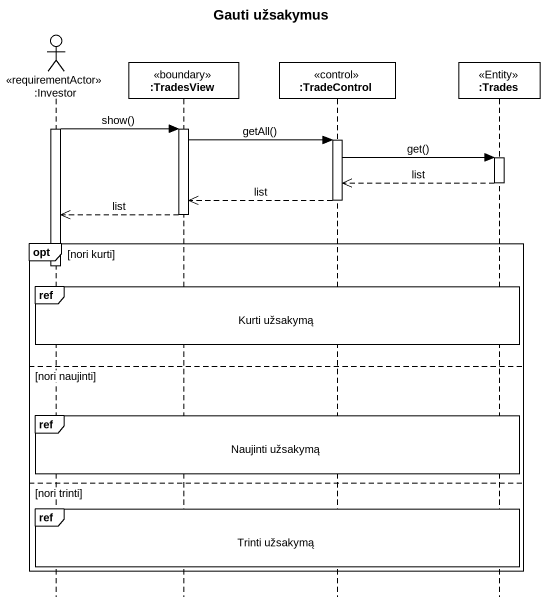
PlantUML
@startuml
title Gauti užsakymus
hide footbox
actor ":Investor" as Investor <<requirementActor>>
participant ":TradesView" as TradesView <<boundary>>
participant ":TradeControl" as TradeControl <<control>>
participant ":Trades" as Trades <<Entity>>

activate Investor
Investor -> TradesView : show()
activate TradesView
TradesView -> TradeControl : getAll()
activate TradeControl
TradeControl -> Trades : get()
activate Trades
Trades -->> TradeControl : list
deactivate Trades
TradeControl -->> TradesView : list
deactivate TradeControl
TradesView -->> Investor : list
deactivate TradesView
opt nori kurti
  deactivate Investor
  ref over Investor, TradesView, TradeControl, Trades : Kurti užsakymą
else nori naujinti
  ref over Investor, TradesView, TradeControl, Trades : Naujinti užsakymą
else nori trinti
  ref over Investor, TradesView, TradeControl, Trades : Trinti užsakymą
end
@enduml
